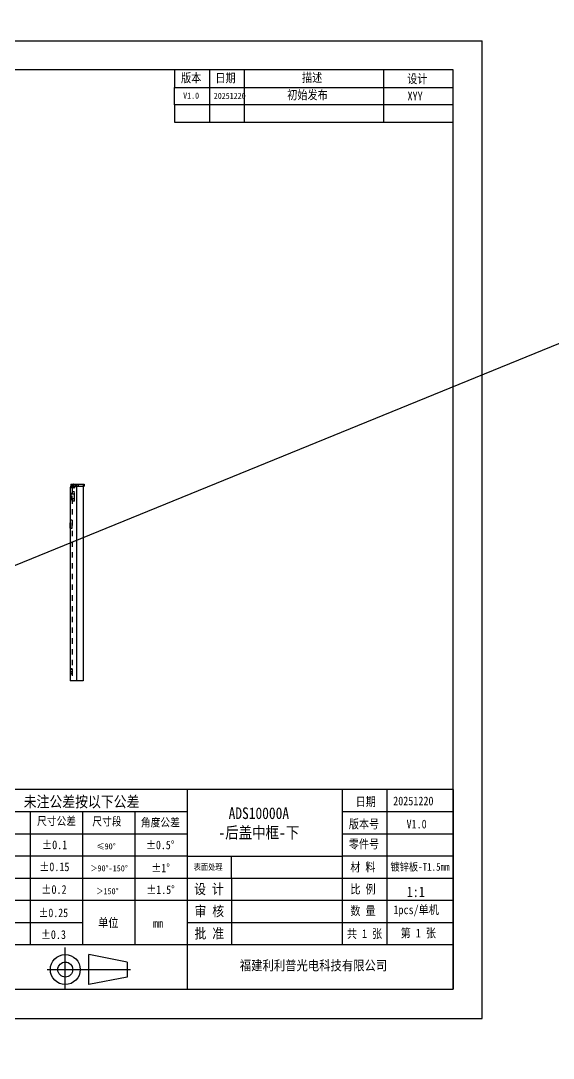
# Model space of a CAD drawing. Header units: millimetres. Extents: x -177 to 18421, y -5017 to 3255.
# Drawn here: x 8823 to 9282, y -3317 to -2424 of the extents above; entities that cross this region are included whole.
import ezdxf

# ---------------------------------------------------------------- set-up
doc = ezdxf.new("R2010")
doc.units = ezdxf.units.MM
doc.header["$LTSCALE"] = 46.255
doc.linetypes.add('HIDDEN', pattern=[0.2, 0.1, -0.1])
doc.layers.get('0').update_dxf_attribs({"linetype": 'CONTINUOUS'})
doc.layers.add('02___PRT_ALL_AXES', color=7, linetype='CONTINUOUS')
doc.layers.add('DEFAULT_2', color=8, linetype='HIDDEN')
doc.styles.get("Standard").update_dxf_attribs({"font": 'txt', "width": 0.85})
doc.styles.add('TEXTSTYLE_1', font='gdt', dxfattribs={"width": 0.8})

msp = doc.modelspace()

# ---------------------------------------------------------------- linework, layer by layer
for p, q in [((3604.224, -5017.418), (12020.537, -1587.394)), ((8985.576, -2466.292), (8985.576, -2511.292)), ((9015.576, -2466.292), (9015.576, -2511.292)), ((9135.576, -2466.292), (9135.576, -2511.292)), ((9195.576, -3085.491), (8786.38, -3085.491)), ((8966.38, -3085.491), (8966.38, -3257.292)), ((9099.94, -3085.491), (9099.94, -3219.114)), ((9138.309, -3085.491), (9138.309, -3218.478)), ((9195.576, -3085.491), (9195.576, -3257.292)), ((8966.38, -3104.58), (8786.38, -3104.58)), ((8831.38, -3104.58), (8831.38, -3219.087)), ((8876.38, -3104.58), (8876.38, -3219.087)), ((8921.38, -3104.58), (8921.38, -3219.087)), ((9195.576, -3104.58), (9099.94, -3104.58)), ((8966.38, -3123.669), (8786.38, -3123.669)), ((9195.576, -3123.669), (9099.94, -3123.669)), ((8966.38, -3142.758), (8786.38, -3142.758)), ((8966.38, -3142.758), (9099.94, -3142.758)), ((9004.558, -3161.847), (9004.558, -3142.758)), ((9195.576, -3142.758), (9099.94, -3142.758)), ((8966.38, -3161.847), (8786.38, -3161.847)), ((9195.576, -3161.847), (8966.38, -3161.847)), ((9004.558, -3161.847), (9004.558, -3219.114)), ((9195.576, -3180.936), (8786.38, -3180.936)), ((8876.38, -3199.998), (8786.38, -3199.998)), ((9195.576, -3200.025), (8966.38, -3200.025)), ((8966.38, -3219.087), (8786.38, -3219.087)), ((9195.576, -3219.114), (8966.38, -3219.114)), ((8914.814, -3233.845), (8881.738, -3227.41)), ((8914.814, -3233.845), (8914.814, -3246.716)), ((8914.814, -3246.716), (8881.738, -3253.151)), ((8786.38, -3257.292), (9195.576, -3257.292))]:
    msp.add_line(p, q)
at = {"color": 7, "linetype": 'Continuous'}
for p, q in [((8031.576, -2441.292), (9220.576, -2441.292)), ((9220.576, -3282.292), (9220.576, -2441.292)), ((8866.349, -2822.792), (8866.349, -2824.292)), ((8866.349, -2824.292), (8877.849, -2824.292)), ((8871.049, -2822.792), (8871.049, -2824.292)), ((8876.849, -2822.792), (8876.849, -2824.292)), ((8877.849, -2822.792), (8877.849, -2824.292)), ((8031.576, -3282.292), (9220.576, -3282.292))]:
    msp.add_line(p, q, dxfattribs=at)
at = {"color": 3, "linetype": 'Continuous'}
for p, q in [((8865.849, -2825.792), (8865.849, -2991.792)), ((8868.849, -2825.792), (8865.849, -2825.792)), ((8866.349, -2822.792), (8877.849, -2822.792)), ((8868.849, -2824.792), (8868.849, -2825.792)), ((8876.848, -2824.792), (8868.849, -2824.792)), ((8871.049, -2824.792), (8871.049, -2991.792)), ((8876.848, -2824.792), (8876.848, -2991.792)), ((8876.848, -2991.792), (8865.849, -2991.792))]:
    msp.add_line(p, q, dxfattribs=at)
at = {"lineweight": -3}
for p, q in [((8861.528, -3256.731), (8861.528, -3221.379)), ((8881.738, -3253.151), (8881.738, -3227.41)), ((8845.818, -3240.28), (8917.604, -3240.28))]:
    msp.add_line(p, q, dxfattribs=at)
at = {"color": 7, "linetype": 'Continuous'}
msp.add_lwpolyline([(8056.576, -3257.292), (9195.576, -3257.292), (9195.576, -2466.292), (8056.576, -2466.292)], close=True, dxfattribs=at)
for points in [[(9195.576, -2496.292), (8955.576, -2496.292), (8955.576, -2511.292), (9195.576, -2511.292), (9195.576, -2466.292), (8955.576, -2466.292), (8955.576, -2481.292)], [(8955.576, -2496.292), (8955.576, -2481.292), (9195.576, -2481.292)]]:
    msp.add_lwpolyline(points)
at = {"lineweight": -3}
for radius in [12.871, 6.435]:
    msp.add_circle((8861.528, -3240.28), radius, dxfattribs=at)
at = {"color": 3, "linetype": 'Continuous'}
msp.add_arc((8868.849, -2825.792), 3, 148.125227, 180, dxfattribs=at)
at = {"color": 7, "linetype": 'Continuous'}
msp.add_arc((8868.849, -2825.792), 1.5, 101.462832, 180, dxfattribs=at)
at = {"layer": '02___PRT_ALL_AXES', "color": 8, "linetype": 'HIDDEN'}
for p, q in [((8867.349, -2837.267), (8867.349, -2829.317)), ((8869.349, -2829.317), (8867.349, -2829.317)), ((8868.099, -2822.792), (8868.099, -2824.292)), ((8868.099, -2822.792), (8872.599, -2822.792)), ((8868.099, -2824.292), (8872.599, -2824.292)), ((8870.349, -2822.792), (8870.349, -2824.292)), ((8872.599, -2822.792), (8872.599, -2824.292)), ((8865.849, -2830.592), (8865.849, -2835.992)), ((8867.349, -2830.592), (8865.849, -2830.592)), ((8865.849, -2833.292), (8867.349, -2833.292)), ((8867.349, -2835.992), (8865.849, -2835.992)), ((8865.979, -2835.982), (8865.979, -2830.602)), ((8866.109, -2830.602), (8865.979, -2830.602)), ((8869.049, -2831.292), (8865.979, -2831.292)), ((8869.049, -2835.292), (8865.979, -2835.292)), ((8866.109, -2835.982), (8865.979, -2835.982)), ((8866.109, -2830.602), (8866.109, -2835.982)), ((8866.499, -2830.802), (8866.109, -2830.602)), ((8866.499, -2835.782), (8866.109, -2835.982)), ((8866.499, -2835.982), (8866.499, -2830.602)), ((8867.349, -2830.602), (8866.499, -2830.602)), ((8867.349, -2835.982), (8866.499, -2835.982)), ((8869.349, -2837.267), (8867.349, -2837.267)), ((8869.349, -2837.267), (8869.349, -2833.292)), ((8865.849, -2860.592), (8865.849, -2853.392)), ((8865.849, -2853.392), (8867.349, -2853.392)), ((8867.349, -2860.592), (8867.349, -2853.392)), ((8865.849, -2860.592), (8867.349, -2860.592)), ((8865.849, -2981.542), (8865.849, -2986.042)), ((8867.349, -2981.542), (8865.849, -2981.542)), ((8867.349, -2982.042), (8865.849, -2982.042)), ((8865.849, -2983.792), (8867.349, -2983.792)), ((8867.349, -2985.542), (8865.849, -2985.542)), ((8867.349, -2986.042), (8865.849, -2986.042)), ((8867.349, -2981.542), (8867.349, -2986.042))]:
    msp.add_line(p, q, dxfattribs=at)
at = {"layer": 'DEFAULT_2', "color": 8, "linetype": 'HIDDEN'}
for p, q in [((8867.349, -2824.292), (8867.349, -2822.792)), ((8867.349, -2825.792), (8867.349, -2991.792)), ((8868.849, -2822.792), (8868.849, -2824.292)), ((8868.849, -2825.792), (8869.483, -2825.792)), ((8869.349, -2835.592), (8869.349, -2829.317)), ((8869.483, -2824.792), (8869.483, -2825.792)), ((8869.049, -2831.292), (8869.349, -2830.992)), ((8869.049, -2831.292), (8869.049, -2835.292)), ((8869.049, -2835.292), (8869.349, -2835.592)), ((8869.299, -2830.074), (8869.299, -2832.6)), ((8869.349, -2830.074), (8869.299, -2830.074)), ((8869.349, -2830.152), (8869.299, -2830.152)), ((8869.349, -2830.359), (8869.299, -2830.359)), ((8869.349, -2830.373), (8869.299, -2830.373)), ((8869.349, -2830.436), (8869.299, -2830.436)), ((8869.349, -2830.538), (8869.299, -2830.538)), ((8869.349, -2830.572), (8869.299, -2830.572)), ((8869.349, -2830.627), (8869.299, -2830.627)), ((8869.349, -2830.63), (8869.299, -2830.63)), ((8869.349, -2830.663), (8869.299, -2830.663)), ((8869.349, -2830.677), (8869.299, -2830.677)), ((8869.349, -2830.71), (8869.299, -2830.71)), ((8869.349, -2830.737), (8869.299, -2830.737)), ((8869.349, -2830.766), (8869.299, -2830.766)), ((8869.349, -2830.776), (8869.299, -2830.776)), ((8869.349, -2830.832), (8869.299, -2830.832)), ((8869.349, -2830.834), (8869.299, -2830.834)), ((8869.349, -2830.839), (8869.299, -2830.839)), ((8869.349, -2830.888), (8869.299, -2830.888)), ((8869.349, -2830.893), (8869.299, -2830.893)), ((8869.349, -2830.899), (8869.299, -2830.899)), ((8869.349, -2830.9), (8869.299, -2830.9)), ((8869.349, -2830.92), (8869.299, -2830.92)), ((8869.349, -2830.934), (8869.299, -2830.934)), ((8869.349, -2830.939), (8869.299, -2830.939)), ((8869.349, -2830.943), (8869.299, -2830.943)), ((8869.349, -2830.963), (8869.299, -2830.963)), ((8869.349, -2830.966), (8869.299, -2830.966)), ((8869.349, -2830.994), (8869.299, -2830.994)), ((8869.349, -2830.998), (8869.299, -2830.998)), ((8869.349, -2831.004), (8869.299, -2831.004)), ((8869.349, -2831.007), (8869.299, -2831.007)), ((8869.349, -2831.032), (8869.299, -2831.032)), ((8869.349, -2831.033), (8869.299, -2831.033)), ((8869.349, -2831.079), (8869.299, -2831.079)), ((8869.349, -2831.11), (8869.299, -2831.11)), ((8869.349, -2831.172), (8869.299, -2831.172)), ((8869.349, -2831.182), (8869.299, -2831.182)), ((8869.349, -2831.244), (8869.299, -2831.244)), ((8869.349, -2831.419), (8869.299, -2831.419)), ((8869.349, -2831.473), (8869.299, -2831.473)), ((8869.349, -2831.491), (8869.299, -2831.491)), ((8869.349, -2831.507), (8869.299, -2831.507)), ((8869.349, -2831.535), (8869.299, -2831.535)), ((8869.349, -2831.569), (8869.299, -2831.569)), ((8869.349, -2831.602), (8869.299, -2831.602)), ((8869.349, -2831.762), (8869.299, -2831.762)), ((8869.349, -2831.848), (8869.299, -2831.848)), ((8869.349, -2831.855), (8869.299, -2831.855)), ((8869.349, -2831.894), (8869.299, -2831.894)), ((8869.349, -2831.904), (8869.299, -2831.904)), ((8869.349, -2832.008), (8869.299, -2832.008)), ((8869.349, -2832.02), (8869.299, -2832.02)), ((8869.349, -2832.091), (8869.299, -2832.091)), ((8869.349, -2832.311), (8869.299, -2832.311)), ((8869.349, -2832.356), (8869.299, -2832.356)), ((8869.349, -2832.404), (8869.299, -2832.404)), ((8869.349, -2832.43), (8869.299, -2832.43)), ((8869.349, -2832.46), (8869.299, -2832.46)), ((8869.349, -2832.574), (8869.299, -2832.574)), ((8869.349, -2832.6), (8869.299, -2832.6)), ((8869.299, -2832.771), (8869.299, -2833.236)), ((8869.349, -2832.771), (8869.299, -2832.771)), ((8869.349, -2832.779), (8869.299, -2832.779)), ((8869.349, -2832.789), (8869.299, -2832.789)), ((8869.349, -2832.811), (8869.299, -2832.811)), ((8869.349, -2832.832), (8869.299, -2832.832)), ((8869.349, -2832.847), (8869.299, -2832.847)), ((8869.349, -2832.849), (8869.299, -2832.849)), ((8869.349, -2832.852), (8869.299, -2832.852)), ((8869.349, -2832.867), (8869.299, -2832.867)), ((8869.349, -2832.879), (8869.299, -2832.879)), ((8869.349, -2832.882), (8869.299, -2832.882)), ((8869.349, -2832.901), (8869.299, -2832.901)), ((8869.349, -2832.911), (8869.299, -2832.911)), ((8869.349, -2832.92), (8869.299, -2832.92)), ((8869.349, -2832.923), (8869.299, -2832.923)), ((8869.349, -2832.924), (8869.299, -2832.924)), ((8869.349, -2832.939), (8869.299, -2832.939)), ((8869.349, -2832.94), (8869.299, -2832.94)), ((8869.349, -2832.949), (8869.299, -2832.949)), ((8869.349, -2832.966), (8869.299, -2832.966)), ((8869.349, -2832.968), (8869.299, -2832.968)), ((8869.349, -2832.974), (8869.299, -2832.974)), ((8869.349, -2832.984), (8869.299, -2832.984)), ((8869.349, -2833.007), (8869.299, -2833.007)), ((8869.349, -2833.03), (8869.299, -2833.03)), ((8869.349, -2833.041), (8869.299, -2833.041)), ((8869.349, -2833.049), (8869.299, -2833.049)), ((8869.349, -2833.059), (8869.299, -2833.059)), ((8869.349, -2833.082), (8869.299, -2833.082)), ((8869.349, -2833.092), (8869.299, -2833.092)), ((8869.349, -2833.098), (8869.299, -2833.098)), ((8869.349, -2833.101), (8869.299, -2833.101)), ((8869.349, -2833.103), (8869.299, -2833.103)), ((8869.349, -2833.118), (8869.299, -2833.118)), ((8869.349, -2833.139), (8869.299, -2833.139)), ((8869.349, -2833.14), (8869.299, -2833.14)), ((8869.349, -2833.143), (8869.299, -2833.143)), ((8869.349, -2833.152), (8869.299, -2833.152)), ((8869.349, -2833.154), (8869.299, -2833.154)), ((8869.349, -2833.156), (8869.299, -2833.156)), ((8869.349, -2833.159), (8869.299, -2833.159)), ((8869.349, -2833.16), (8869.299, -2833.16)), ((8869.349, -2833.17), (8869.299, -2833.17)), ((8869.349, -2833.187), (8869.299, -2833.187)), ((8869.349, -2833.21), (8869.299, -2833.21)), ((8869.349, -2833.216), (8869.299, -2833.216)), ((8869.349, -2833.229), (8869.299, -2833.229)), ((8869.349, -2833.23), (8869.299, -2833.23)), ((8869.349, -2833.235), (8869.299, -2833.235)), ((8869.349, -2833.236), (8869.299, -2833.236))]:
    msp.add_line(p, q, dxfattribs=at)
for radius, end in [(3, 148.125227), (1.5, 101.462832)]:
    msp.add_arc((8868.849, -2825.792), radius, 90, end, dxfattribs=at)

# ---------------------------------------------------------------- texts
at = {"lineweight": -3, "attachment_point": 5}
for s, insert, char_height, width in [('{\\fSimSun|b0|i0|c134|p54;版本}', (8969.916, -2473.604), 7.5163, 32.26492), ('{\\fSimSun|b0|i0|c134|p54;日期}', (8999.468, -2473.709), 7.5163, 32.26492), ('{\\fSimSun|b0|i0|c134|p54;描述}', (9074.076, -2473.4), 7.5163, 32.26492), ('{\\fSimSun|b0|i0|c134|p54;设计}', (9164.658, -2474.415), 7.5163, 32.26492), ('{\\fSimSun|b0|i0|c134|p54;初始发布}', (9070.085, -2488.295), 7.5163, 49.01933), ('{\\fSimSun|b0|i0|c134|p54;XYY}', (9162.741, -2488.847), 7.5163, 32.26492), ('{\\fSimSun|b0|i0|c134|p54;尺寸公差}', (8854.017, -3112.941), 7.05878, 63.16955), ('{\\fSimSun|b0|i0|c134|p54;尺寸段}', (8897.337, -3113.285), 7.05878, 63.16955), ('{\\fSimSun|b0|i0|c134|p54;角度公差}', (8943.408, -3114.144), 7.05878, 63.16955), ('{\\fSimSun|b0|i0|c0|p54;%%P\\fSimSun|b0|i0|c134|p54;0.1}', (8852.398, -3133.031), 7.5, 40.66211), ('{\\fSimSun|b0|i0|c134|p54;≤90°}', (8896.663, -3134.364), 5.25, 61.41484), ('{\\fSimSun|b0|i0|c0|p54;%%P\\fSimSun|b0|i0|c134|p54;0.5\\fSimSun|b0|i0|c0|p54;%%D}', (8943.299, -3133.135), 7.35, 40.66211), ('{\\fSimSun|b0|i0|c0|p54;%%P\\fSimSun|b0|i0|c134|p54;0.15}', (8852.109, -3151.946), 7.5, 40.66211), ('{\\fSimSun|b0|i0|c134|p54;＞90°-150°}', (8899.211, -3153.234), 5.25, 42.83625), ('{\\fSimSun|b0|i0|c0|p54;%%P\\fSimSun|b0|i0|c134|p54;1\\fSimSun|b0|i0|c0|p54;%%D}', (8943.671, -3152.911), 7.35, 40.66211), ('{\\fSimSun|b0|i0|c0|p54;%%P\\fSimSun|b0|i0|c134|p54;0.2}', (8851.802, -3171.439), 7.5, 40.66211), ('{\\fSimSun|b0|i0|c0|p54;%%P\\fSimSun|b0|i0|c134|p54;1.5\\fSimSun|b0|i0|c0|p54;%%D}', (8943.604, -3171.659), 7.35, 40.66211), ('{\\fSimSun|b0|i0|c134|p54;＞150°}', (8897.806, -3172.886), 5.25, 61.41484), ('{\\fSimSun|b0|i0|c0|p54;%%P\\fSimSun|b0|i0|c134|p54;0.25}', (8851.198, -3191.521), 7.35, 40.66211), ('{\\fSimSun|b0|i0|c0|p54;%%P\\fSimSun|b0|i0|c134|p54;0.3}', (8851.282, -3210.266), 7.5, 40.66211)]:
    msp.add_mtext(s, dxfattribs=dict(at, insert=insert, char_height=char_height, width=width))
at = {"insert": (8963.01, -2485.81), "char_height": 5.25, "width": 18.95171, "attachment_point": 1, "style": 'TEXTSTYLE_1'}
msp.add_mtext('{\\fSimSun|b0|i0|c0|p2;V1.0}', dxfattribs=at)
at = {"color": 0, "insert": (8989.4, -2485.969), "char_height": 5.25, "width": 28.21107, "attachment_point": 1, "style": 'TEXTSTYLE_1'}
msp.add_mtext('{\\fSimSun|b0|i0|c134|p54;20251220}', dxfattribs=at)
for s, insert, char_height, width, attachment_point in [('{\\f宋体|b0|i0|c134|p54;未注公差按以下公差}', (8875.537, -3096.435), 9.5445, 169.57989, 5), ('{\\fSimSun|b0|i0|c134|p54;日期}', (9120.252, -3096.363), 7.5, 56.7, 5), ('{\\fSimSun|b0|i0|c0|p54;2025\\fSimSun|b0|i0|c134|p54;1220}', (9143.861, -3091.481), 7.5, 47.64523, 1), ('{\\fSimSun|b0|i0|c134|p54;ADS10000A\\P-后盖中框-下}', (9028.197, -3114.673), 10, 104.15153, 5), ('{\\fSimSun|b0|i0|c134|p54;版本号}', (9118.702, -3115.56), 7.5, 56.7, 5), ('{\\fSimSun|b0|i0|c0|p2;V\\fSimSun|b0|i0|c134|p2;1.0}', (9155.359, -3111.357), 7.5, 47.64523, 1), ('{\\fSimSun|b0|i0|c134|p54;零件号}', (9118.701, -3132.782), 7.5, 57.267, 5), ('{\\fSimSun|b0|i0|c134|p54;表面处理}', (8984.556, -3152.372), 5.25, 37.6936, 5), ('{\\fSimSun|b0|i0|c134|p54;材 料}', (9117.753, -3152.62), 7.5, 57.267, 5), ('{\\fSimSun|b0|i0|c134|p54;镀锌板-T1.5mm}', (9166.944, -3152.308), 6.6813, 57.267, 5), ('{\\fSimSun|b0|i0|c134|p54;设 计}', (8985.275, -3171.473), 8.78094, 37.6936, 5), ('{\\fSimSun|b0|i0|c134|p54;比 例}', (9117.884, -3171.58), 7.5, 57.267, 5), ('{\\f宋体|b0|i0|c134|p54;审 核}', (8985.547, -3190.523), 8.78094, 38.178, 5), ('{\\fSimSun|b0|i0|c134|p54;数 量}', (9117.877, -3190.166), 7.5, 81, 5), ('{\\fSimSun|b0|i0|c134|p54;1pcs/单机}', (9163.646, -3189.94), 7.5, 57.267, 5), ('{\\fSimSun|b0|i0|c134|p54;单位}', (8898.567, -3200.451), 7.5, 37.6936, 5), ('{\\fSimSun|b0|i0|c134|p54;mm}', (8941.411, -3200.534), 7.5, 37.6936, 5), ('{\\f宋体|b0|i0|c134|p54;批 准}', (8985.547, -3209.693), 8.78094, 38.178, 5), ('{\\fSimSun|b0|i0|c134|p54;\\H0.85412x;第 1 张\\H1.17079x; }', (9165.477, -3209.374), 8.78094, 41.14746, 5), ('{\\fSimSun|b0|i0|c134|p54;\\H0.85412x;共 1 张\\H1.17079x; }', (9119.196, -3209.891), 8.78094, 38.69293, 5), ('{\\fSimSun|b1|i0|c134|p54;   福建利利普光电科技有限公司}', (9067.961, -3237.24), 8.41825, 188.78327, 5)]:
    msp.add_mtext(s, dxfattribs=dict(insert=insert, char_height=char_height, width=width, attachment_point=attachment_point))
at = {"linetype": 'Continuous', "insert": (9171.125, -3168.882), "char_height": 9, "width": 13.6115, "attachment_point": 3, "line_spacing_factor": 0.9}
msp.add_mtext('{\\fSimSun|b0|i0|c134|p2;1:1}', dxfattribs=at)

doc.saveas('drawing.dxf')
